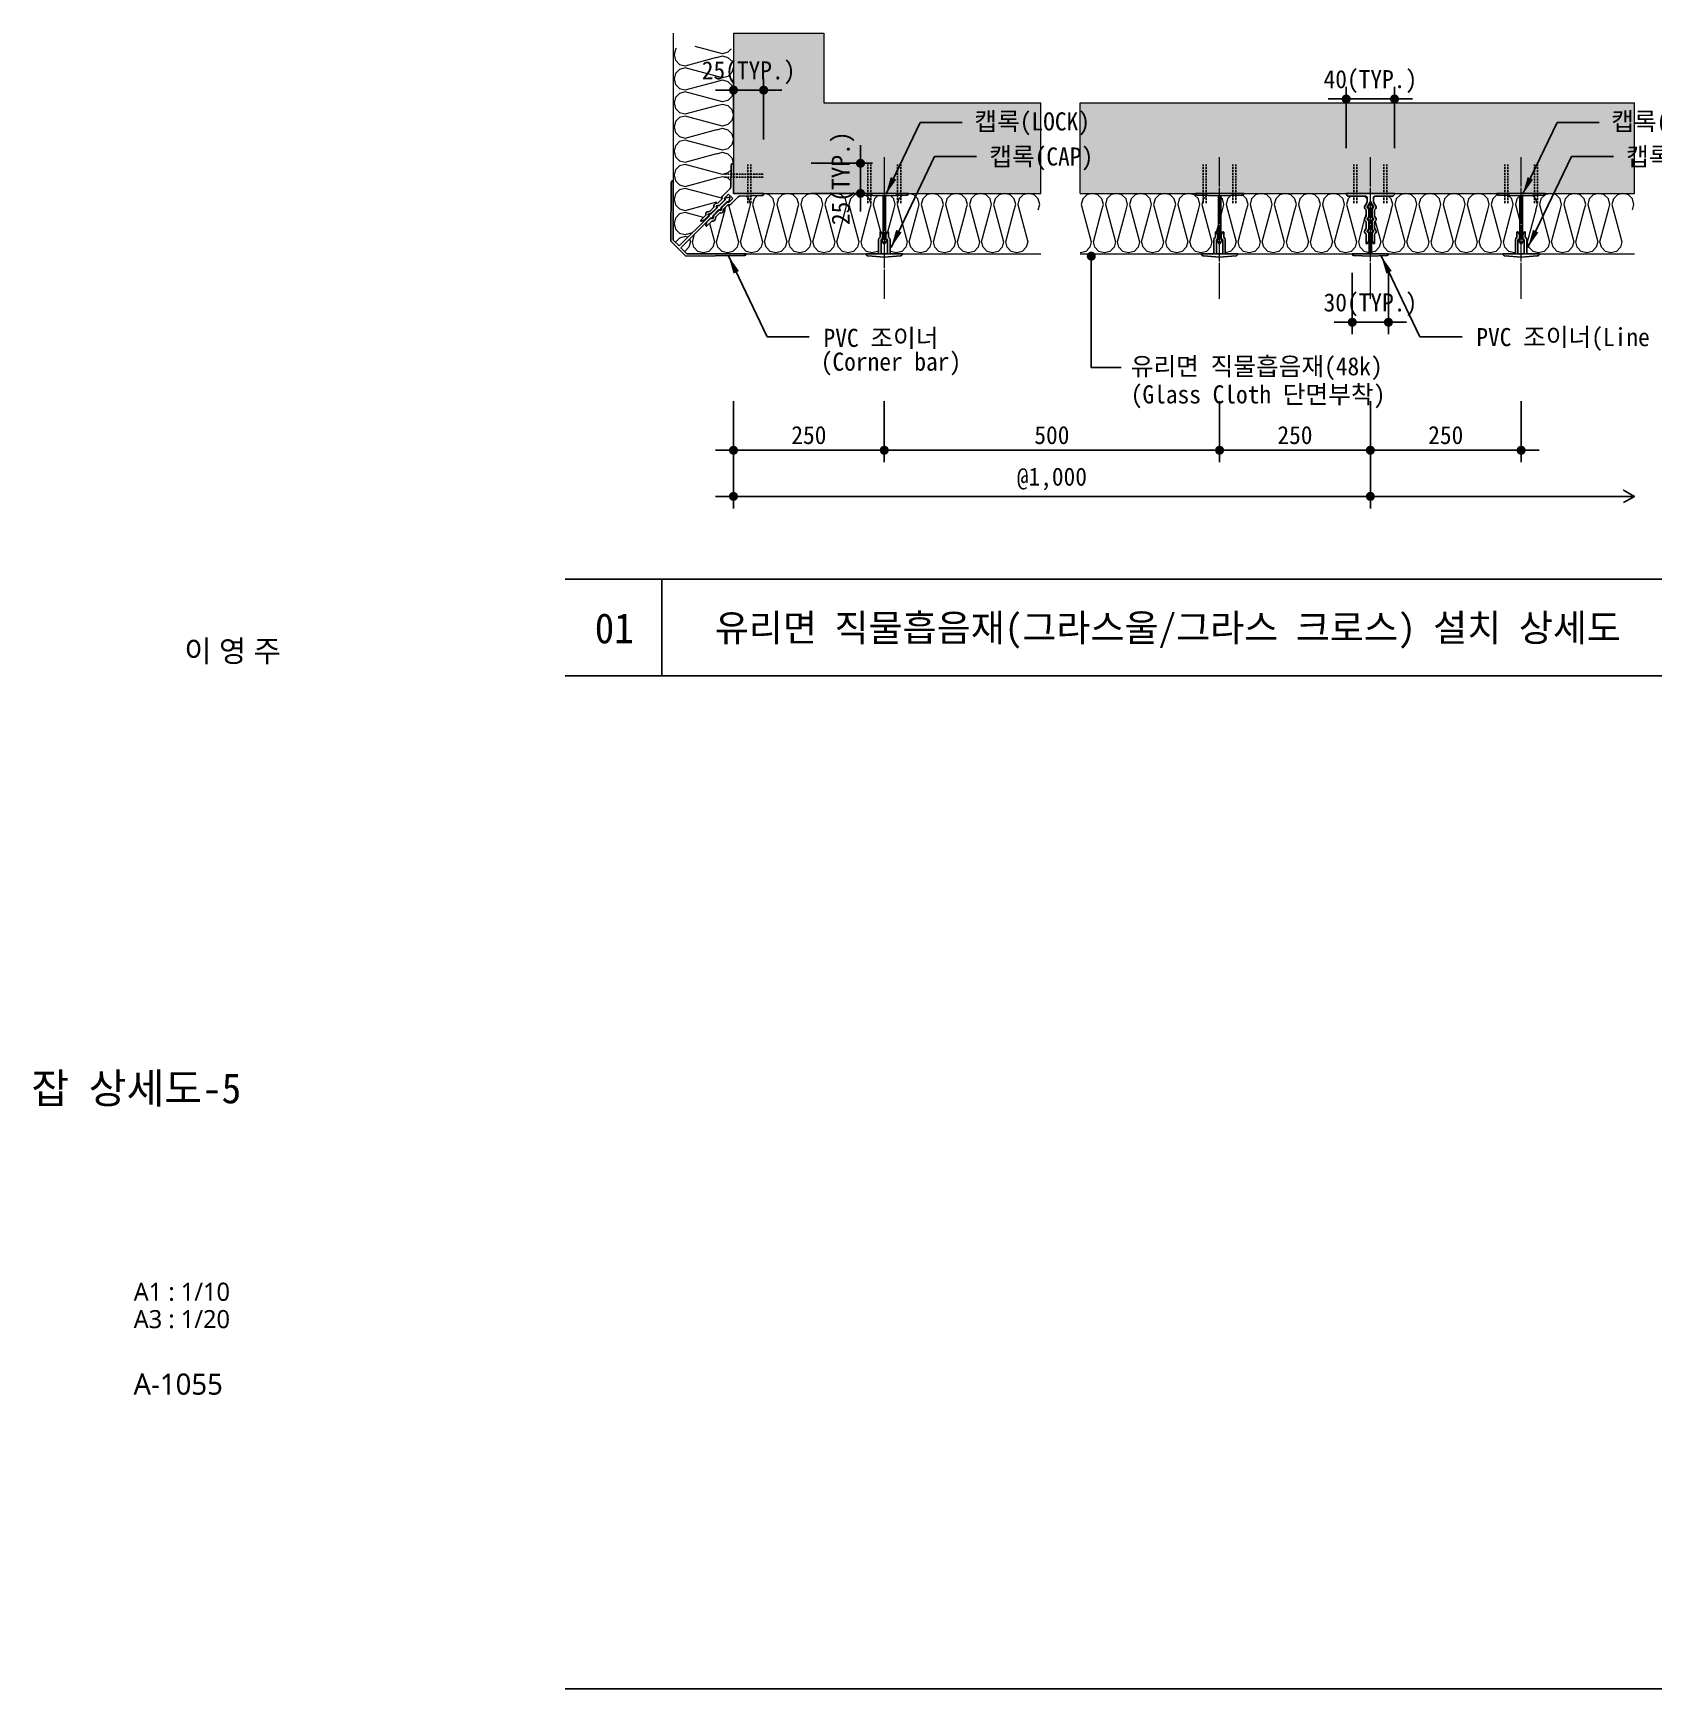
# Model space of a CAD drawing. Header units: millimetres. Extents: x 209 to 75467, y 6568 to 12199.
# Drawn here: x 41327 to 44014, y 6840 to 9586 of the extents above; entities that cross this region are included whole.
import ezdxf
from ezdxf.enums import TextEntityAlignment as Align

# ---------------------------------------------------------------- set-up
doc = ezdxf.new("R2010")
doc.units = ezdxf.units.MM
doc.header["$MEASUREMENT"] = 0
doc.linetypes.add('CEN', pattern=[62, 60, -1, 0, -1])
doc.linetypes.add('HIDDEN2', pattern=[0.1875, 0.125, -0.0625])
doc.layers.get('0').update_dxf_attribs({"linetype": 'CONTINUOUS'})
for name, color, linetype, lineweight in [('A-AREA-LIN3', 8, 'CONTINUOUS', 18), ('A-BORD-TEXT', 3, 'CONTINUOUS', 25), ('A-CNTL', 1, 'CEN', 15), ('A-DIMS', 7, 'CONTINUOUS', 25), ('A-ELEV-LIN2', 7, 'CONTINUOUS', 25), ('A-MKXS-LEAD', 7, 'CONTINUOUS', 25), ('A-MKXS-TEXT1', 3, 'CONTINUOUS', 25), ('A-XXXX-FIN2', 6, 'CONTINUOUS', 20), ('A-XXXX-SYMB', 7, 'CONTINUOUS', 25), ('A-XXXX-TABL', 7, 'CONTINUOUS', 25)]:
    doc.layers.add(name, color=color, linetype=linetype, lineweight=lineweight)
doc.layers.add('A-XXXX-NPLT', color=144, linetype='CONTINUOUS', lineweight=0, plot=False)
doc.layers.add('A-XXXX-SOLD', color=252, linetype='CONTINUOUS')
doc.layers.add('CA-ANNO-TEXT', color=3, linetype='CONTINUOUS')
doc.styles.add('HY울릉도L', font='H2GTRE.TTF')
doc.styles.add('돋움체', font='')
doc.styles.add('맑은고딕', font='')
doc.styles.get('돋움체').set_extended_font_data('DotumChe')
doc.styles.get('맑은고딕').set_extended_font_data('Malgun Gothic')
doc.dimstyles.new('CDIM', dxfattribs={"dimtxt": 3, "dimasz": 1.5, "dimexe": 2, "dimexo": 1, "dimgap": 1, "dimtad": 1, "dimdec": 0, "dimrnd": 0.5, "dimzin": 0, "dimdsep": 32, "dimlunit": 6, "dimtxsty": 'HY울릉도L', "dimblk1": '_CIDOT', "dimblk2": '_CIDOT', "dimsah": 1, "dimcen": 5.5, "dimclrd": 2, "dimclre": 2, "dimclrt": 7, "dimadec": 0, "dimazin": 0, "dimtfac": 1, "dimtdec": 0, "dimtix": 1, "dimtmove": 2, "dimatfit": 1, "dimldrblk": '_CIDOT', "dimfxl": 1, "dimtolj": 1, "dimtzin": 0, "dimlwd": -1, "dimarcsym": 0})

# ---------------------------------------------------------------- blocks, each defined once
blk = doc.blocks.new('_CIDOT')
at = {"color": 0, "linetype": 'ByBlock'}
blk.add_line((2, 0), (-1, 0), dxfattribs=at)
at = {"color": 0, "linetype": 'ByBlock', "const_width": 0.5}
blk.add_lwpolyline([(-0.25, 0, 1), (0.25, 0, 1)], format="xyb", close=True, dxfattribs=at)
blk = doc.blocks.new('*D197')
at = {"layer": 'A-DIMS', "lineweight": -2, "transparency": 16777216}
for p, q in [((43513.8, 9188.1), (43513.8, 9086.4)), ((43573.8, 9188.1), (43573.8, 9086.4))]:
    blk.add_line(p, q, dxfattribs=at)
at = {"layer": 'A-DIMS', "transparency": 16777216}
for p, q in [((43498.8, 9106.4), (43483.8, 9106.4)), ((43513.8, 9106.4), (43573.8, 9106.4)), ((43588.8, 9106.4), (43603.8, 9106.4))]:
    blk.add_line(p, q, dxfattribs=at)
at = {"layer": 'A-DIMS', "transparency": 16777216, "xscale": 15, "yscale": 15, "zscale": 15}
blk.add_blockref('_CIDOT', (43513.8, 9106.4), dxfattribs=at)
at = {"layer": 'A-DIMS', "transparency": 16777216, "xscale": 15, "yscale": 15, "zscale": 15, "rotation": 180}
blk.add_blockref('_CIDOT', (43573.8, 9106.4), dxfattribs=at)
at = {"layer": 'A-DIMS', "color": 3, "transparency": 16777216, "insert": (43543.8, 9135.3), "char_height": 30, "attachment_point": 5, "style": '돋움체'}
blk.add_mtext('\\A1;30(TYP.)', dxfattribs=at)
blk = doc.blocks.new('*D198')
at = {"layer": 'A-DIMS', "transparency": 16777216}
for p, q in [((42698.5, 9385.1), (42698.5, 9400.1)), ((42698.5, 9370.1), (42698.5, 9320.1)), ((42698.5, 9305.1), (42698.5, 9290.1))]:
    blk.add_line(p, q, dxfattribs=at)
at = {"layer": 'A-DIMS', "lineweight": -2, "transparency": 16777216}
for p, q in [((42616.8, 9370.1), (42718.5, 9370.1)), ((42616.8, 9320.1), (42718.5, 9320.1))]:
    blk.add_line(p, q, dxfattribs=at)
at = {"layer": 'A-DIMS', "transparency": 16777216, "xscale": 15, "yscale": 15, "zscale": 15}
for p, rotation in [((42698.5, 9370.1), 270), ((42698.5, 9320.1), 90)]:
    blk.add_blockref('_CIDOT', p, dxfattribs=dict(at, rotation=rotation))
at = {"layer": 'A-DIMS', "color": 3, "transparency": 16777216, "insert": (42669.6, 9345.1), "char_height": 30, "attachment_point": 5, "rotation": 90, "style": '돋움체'}
blk.add_mtext('\\A1;25(TYP.)', dxfattribs=at)
blk = doc.blocks.new('*D199')
at = {"layer": 'A-DIMS', "lineweight": -2, "transparency": 16777216}
for p, q in [((42487.9, 9409.7), (42487.9, 9511.4)), ((42537.9, 9409.7), (42537.9, 9511.4))]:
    blk.add_line(p, q, dxfattribs=at)
at = {"layer": 'A-DIMS', "transparency": 16777216}
for p, q in [((42472.9, 9491.4), (42457.9, 9491.4)), ((42487.9, 9491.4), (42537.9, 9491.4)), ((42552.9, 9491.4), (42567.9, 9491.4))]:
    blk.add_line(p, q, dxfattribs=at)
at = {"layer": 'A-DIMS', "transparency": 16777216, "xscale": 15, "yscale": 15, "zscale": 15}
blk.add_blockref('_CIDOT', (42487.9, 9491.4), dxfattribs=at)
at = {"layer": 'A-DIMS', "transparency": 16777216, "xscale": 15, "yscale": 15, "zscale": 15, "rotation": 180}
blk.add_blockref('_CIDOT', (42537.9, 9491.4), dxfattribs=at)
at = {"layer": 'A-DIMS', "color": 3, "transparency": 16777216, "insert": (42512.9, 9520.2), "char_height": 30, "attachment_point": 5, "style": '돋움체'}
blk.add_mtext('\\A1;25(TYP.)', dxfattribs=at)
blk = doc.blocks.new('*D200')
at = {"layer": 'A-DIMS', "lineweight": -2, "transparency": 16777216}
for p, q in [((42487.9, 8975.7), (42487.9, 8797.6)), ((43543.8, 8975.7), (43543.8, 8797.6))]:
    blk.add_line(p, q, dxfattribs=at)
at = {"layer": 'A-DIMS', "transparency": 16777216}
blk.add_line((43528.8, 8817.6), (42502.9, 8817.6), dxfattribs=at)
at = {"layer": 'A-DIMS', "transparency": 16777216, "xscale": 15, "yscale": 15, "zscale": 15, "rotation": 180}
blk.add_blockref('_CIDOT', (42487.9, 8817.6), dxfattribs=at)
at = {"layer": 'A-DIMS', "transparency": 16777216, "xscale": 15, "yscale": 15, "zscale": 15}
blk.add_blockref('_CIDOT', (43543.8, 8817.6), dxfattribs=at)
at = {"layer": 'A-DIMS', "color": 3, "transparency": 16777216, "insert": (43015.8, 8846.5), "char_height": 30, "attachment_point": 5, "style": '돋움체'}
blk.add_mtext('\\A1;@1,000', dxfattribs=at)
blk = doc.blocks.new('*D201')
at = {"layer": 'A-DIMS', "transparency": 16777216}
for p, q in [((43488.8, 9476.7), (43473.8, 9476.7)), ((43503.8, 9476.7), (43583.8, 9476.7)), ((43598.8, 9476.7), (43613.8, 9476.7))]:
    blk.add_line(p, q, dxfattribs=at)
at = {"layer": 'A-DIMS', "lineweight": -2, "transparency": 16777216}
for p, q in [((43503.8, 9395.1), (43503.8, 9496.7)), ((43583.8, 9395.1), (43583.8, 9496.7))]:
    blk.add_line(p, q, dxfattribs=at)
at = {"layer": 'A-DIMS', "transparency": 16777216, "xscale": 15, "yscale": 15, "zscale": 15}
blk.add_blockref('_CIDOT', (43503.8, 9476.7), dxfattribs=at)
at = {"layer": 'A-DIMS', "transparency": 16777216, "xscale": 15, "yscale": 15, "zscale": 15, "rotation": 180}
blk.add_blockref('_CIDOT', (43583.8, 9476.7), dxfattribs=at)
at = {"layer": 'A-DIMS', "color": 3, "transparency": 16777216, "insert": (43543.8, 9505.6), "char_height": 30, "attachment_point": 5, "style": '돋움체'}
blk.add_mtext('\\A1;40(TYP.)', dxfattribs=at)
blk = doc.blocks.new('*D202')
at = {"layer": 'A-DIMS', "lineweight": -2, "transparency": 16777216}
for p, q in [((43543.8, 8975.7), (43543.8, 8874.1)), ((43793.8, 8975.7), (43793.8, 8874.1))]:
    blk.add_line(p, q, dxfattribs=at)
at = {"layer": 'A-DIMS', "transparency": 16777216}
blk.add_line((43558.8, 8894.1), (43778.8, 8894.1), dxfattribs=at)
at = {"layer": 'A-DIMS', "transparency": 16777216, "xscale": 15, "yscale": 15, "zscale": 15, "rotation": 180}
blk.add_blockref('_CIDOT', (43543.8, 8894.1), dxfattribs=at)
at = {"layer": 'A-DIMS', "transparency": 16777216, "xscale": 15, "yscale": 15, "zscale": 15}
blk.add_blockref('_CIDOT', (43793.8, 8894.1), dxfattribs=at)
at = {"layer": 'A-DIMS', "color": 3, "transparency": 16777216, "insert": (43668.8, 8919.1), "char_height": 30, "attachment_point": 5, "style": '돋움체'}
blk.add_mtext('\\A1;250', dxfattribs=at)
blk = doc.blocks.new('*D203')
at = {"layer": 'A-DIMS', "lineweight": -2, "transparency": 16777216}
for p, q in [((43293.8, 8975.7), (43293.8, 8874.1)), ((43543.8, 8975.7), (43543.8, 8874.1))]:
    blk.add_line(p, q, dxfattribs=at)
at = {"layer": 'A-DIMS', "transparency": 16777216}
blk.add_line((43308.8, 8894.1), (43528.8, 8894.1), dxfattribs=at)
at = {"layer": 'A-DIMS', "transparency": 16777216, "xscale": 15, "yscale": 15, "zscale": 15, "rotation": 180}
blk.add_blockref('_CIDOT', (43293.8, 8894.1), dxfattribs=at)
at = {"layer": 'A-DIMS', "transparency": 16777216, "xscale": 15, "yscale": 15, "zscale": 15}
blk.add_blockref('_CIDOT', (43543.8, 8894.1), dxfattribs=at)
at = {"layer": 'A-DIMS', "color": 3, "transparency": 16777216, "insert": (43418.8, 8919.1), "char_height": 30, "attachment_point": 5, "style": '돋움체'}
blk.add_mtext('\\A1;250', dxfattribs=at)
blk = doc.blocks.new('*D204')
at = {"layer": 'A-DIMS', "lineweight": -2, "transparency": 16777216}
for p, q in [((42737.9, 8975.7), (42737.9, 8874.1)), ((43293.8, 8975.7), (43293.8, 8874.1))]:
    blk.add_line(p, q, dxfattribs=at)
at = {"layer": 'A-DIMS', "transparency": 16777216}
blk.add_line((42752.9, 8894.1), (43278.8, 8894.1), dxfattribs=at)
at = {"layer": 'A-DIMS', "transparency": 16777216, "xscale": 15, "yscale": 15, "zscale": 15, "rotation": 180}
blk.add_blockref('_CIDOT', (42737.9, 8894.1), dxfattribs=at)
at = {"layer": 'A-DIMS', "transparency": 16777216, "xscale": 15, "yscale": 15, "zscale": 15}
blk.add_blockref('_CIDOT', (43293.8, 8894.1), dxfattribs=at)
at = {"layer": 'A-DIMS', "color": 3, "transparency": 16777216, "insert": (43015.8, 8919.1), "char_height": 30, "attachment_point": 5, "style": '돋움체'}
blk.add_mtext('\\A1;500', dxfattribs=at)
blk = doc.blocks.new('*D205')
at = {"layer": 'A-DIMS', "lineweight": -2, "transparency": 16777216}
for p, q in [((42487.9, 8975.7), (42487.9, 8874.1)), ((42737.9, 8975.7), (42737.9, 8874.1))]:
    blk.add_line(p, q, dxfattribs=at)
at = {"layer": 'A-DIMS', "transparency": 16777216}
blk.add_line((42502.9, 8894.1), (42722.9, 8894.1), dxfattribs=at)
at = {"layer": 'A-DIMS', "transparency": 16777216, "xscale": 15, "yscale": 15, "zscale": 15, "rotation": 180}
blk.add_blockref('_CIDOT', (42487.9, 8894.1), dxfattribs=at)
at = {"layer": 'A-DIMS', "transparency": 16777216, "xscale": 15, "yscale": 15, "zscale": 15}
blk.add_blockref('_CIDOT', (42737.9, 8894.1), dxfattribs=at)
at = {"layer": 'A-DIMS', "color": 3, "transparency": 16777216, "insert": (42612.9, 8919.1), "char_height": 30, "attachment_point": 5, "style": '돋움체'}
blk.add_mtext('\\A1;250', dxfattribs=at)

msp = doc.modelspace()

# ---------------------------------------------------------------- hatches: boundary and pattern name
at = {"layer": 'A-XXXX-SOLD'}
h = msp.add_hatch(color=256, dxfattribs=at)
h.paths.add_polyline_path([(42487.9, 9585.9), (42487.9, 9320.1), (42997.5, 9320.1), (42997.5, 9470.1), (42637.9, 9470.1), (42637.9, 9585.9)])
h.paths.add_polyline_path([(43062.8, 9320.1), (43062.8, 9470.1), (43981.6, 9470.1), (43981.6, 9320.1)])
h.paths.add_polyline_path([(44047, 9320.1), (44047, 9470.1), (44560.7, 9470.1), (44560.7, 8991.8), (44410.7, 8991.8), (44410.7, 9320.1)])

# ---------------------------------------------------------------- linework, layer by layer
at = {"layer": 'A-AREA-LIN3'}
for p, q in [((42387.9, 9585.9), (42387.9, 9242.8)), ((42410.6, 9220.1), (42997.5, 9220.1)), ((43062.8, 9220.1), (43981.6, 9220.1))]:
    msp.add_line(p, q, dxfattribs=at)
for points in [[(42393.3, 9560.6), (42391.8, 9559.1), (42389.4, 9550), (42391.8, 9540.8), (42398.5, 9534.1), (42407.7, 9531.7), (42460.5, 9545.8)], [(42484.2, 9559.6), (42478.7, 9554.1), (42469.6, 9551.6), (42424.3, 9563.8)], [(42487.8, 9530.1), (42487.9, 9529.9), (42485.4, 9520.8), (42478.7, 9514.1), (42469.6, 9511.6), (42407.7, 9528.2), (42398.5, 9525.8), (42391.8, 9519.1), (42389.4, 9510), (42391.8, 9500.8), (42398.5, 9494.1), (42407.7, 9491.7), (42460.5, 9505.8)], [(42460.5, 9545.7), (42469.6, 9548.2), (42478.7, 9545.7), (42484.6, 9539.9)], [(42460.5, 9505.8), (42469.6, 9508.3), (42478.7, 9505.8), (42485.4, 9499.1), (42487.9, 9490), (42485.4, 9480.9), (42478.7, 9474.2), (42469.6, 9471.7), (42407.7, 9488.3), (42398.5, 9485.9), (42391.8, 9479.2), (42389.4, 9470.1), (42391.8, 9460.9), (42398.5, 9454.2), (42407.7, 9451.8), (42460.5, 9466)], [(42460.5, 9465.8), (42469.6, 9468.3), (42478.7, 9465.8), (42485.4, 9459.1), (42487.9, 9450), (42485.4, 9440.9), (42478.7, 9434.2), (42469.6, 9431.7), (42407.7, 9448.3), (42398.5, 9445.9), (42391.8, 9439.2), (42389.4, 9430.1), (42391.8, 9420.9), (42398.5, 9414.2), (42407.7, 9411.8), (42460.5, 9426)], [(42460.5, 9425.8), (42469.6, 9428.3), (42478.7, 9425.8), (42485.4, 9419.1), (42487.9, 9410), (42485.4, 9400.9), (42478.7, 9394.2), (42469.6, 9391.7), (42407.7, 9408.3), (42398.5, 9405.9), (42391.8, 9399.2), (42389.4, 9390.1), (42391.8, 9380.9), (42398.5, 9374.2), (42407.7, 9371.8), (42460.5, 9386)], [(42483.9, 9359.3), (42478.7, 9354.2), (42469.6, 9351.7), (42407.7, 9368.3), (42398.5, 9365.9), (42391.8, 9359.2), (42389.4, 9350.1), (42391.8, 9340.9), (42398.5, 9334.2), (42407.7, 9331.8), (42460.5, 9346)], [(42460.5, 9385.8), (42469.6, 9388.3), (42478.7, 9385.8), (42485.4, 9379.1), (42487.9, 9370.1)], [(42460.5, 9346), (42469.6, 9348.4), (42478.7, 9346), (42483.6, 9341.1)], [(42468.8, 9312.1), (42407.7, 9328.5), (42398.5, 9326), (42391.8, 9319.3), (42389.4, 9310.2), (42391.8, 9301), (42398.5, 9294.4), (42407.7, 9291.9), (42460.5, 9306.1)], [(42527.3, 9316.3), (42522, 9310.9), (42519.6, 9301.8), (42536.2, 9239.8), (42533.7, 9230.7), (42527, 9224), (42517.9, 9221.6), (42508.7, 9224), (42502.1, 9230.7), (42499.6, 9239.8), (42513.8, 9292.7)], [(42513.8, 9292.7), (42516.2, 9301.8), (42513.8, 9310.9), (42508.9, 9315.7)], [(42553.6, 9292.7), (42556.1, 9301.8), (42553.6, 9310.9), (42547, 9317.6), (42537.9, 9320)], [(42593.6, 9292.7), (42596.1, 9301.8), (42593.6, 9310.9), (42587, 9317.6), (42577.8, 9320.1), (42568.7, 9317.6), (42562, 9310.9), (42559.6, 9301.8), (42576.2, 9239.8), (42573.7, 9230.7), (42567, 9224), (42557.9, 9221.6), (42548.7, 9224), (42542.1, 9230.7), (42539.6, 9239.8), (42553.8, 9292.7)], [(42633.6, 9292.7), (42636.1, 9301.8), (42633.6, 9310.9), (42627, 9317.6), (42617.8, 9320.1), (42608.7, 9317.6), (42602, 9310.9), (42599.6, 9301.8), (42616.2, 9239.8), (42613.7, 9230.7), (42607, 9224), (42597.9, 9221.6), (42588.7, 9224), (42582.1, 9230.7), (42579.6, 9239.8), (42593.8, 9292.7)], [(42673.6, 9292.7), (42676.1, 9301.8), (42673.6, 9310.9), (42667, 9317.6), (42657.8, 9320.1), (42648.7, 9317.6), (42642, 9310.9), (42639.6, 9301.8), (42656.2, 9239.8), (42653.7, 9230.7), (42647, 9224), (42637.9, 9221.6), (42628.7, 9224), (42622.1, 9230.7), (42619.6, 9239.8), (42633.8, 9292.7)], [(42697.9, 9320), (42697.7, 9320.1), (42688.6, 9317.6), (42681.9, 9310.9), (42679.4, 9301.8), (42696, 9239.8), (42693.6, 9230.7), (42686.9, 9224), (42677.8, 9221.6), (42668.6, 9224), (42661.9, 9230.7), (42659.5, 9239.8), (42673.6, 9292.7)], [(42713.5, 9292.7), (42716, 9301.8), (42713.5, 9310.9), (42707.7, 9316.7)], [(42727.4, 9316.4), (42721.9, 9310.9), (42719.4, 9301.8), (42731.6, 9256.5)], [(42767.6, 9316.7), (42761.8, 9310.9), (42759.3, 9301.8), (42775.9, 9239.8), (42773.5, 9230.7), (42766.8, 9224), (42757.7, 9221.6), (42748.5, 9224), (42747.5, 9225.1)], [(42753.5, 9292.7), (42756, 9301.8), (42753.5, 9310.9), (42748.1, 9316.4)], [(42793.4, 9292.7), (42795.9, 9301.8), (42793.4, 9310.9), (42786.7, 9317.6), (42777.9, 9320)], [(42833.4, 9292.7), (42835.9, 9301.8), (42833.4, 9310.9), (42826.7, 9317.6), (42817.6, 9320.1), (42808.5, 9317.6), (42801.8, 9310.9), (42799.3, 9301.8), (42815.9, 9239.8), (42813.5, 9230.7), (42806.8, 9224), (42797.7, 9221.6), (42788.5, 9224), (42781.8, 9230.7), (42779.4, 9239.8), (42793.5, 9292.7)], [(42873.4, 9292.7), (42875.9, 9301.8), (42873.4, 9310.9), (42866.7, 9317.6), (42857.6, 9320.1), (42848.5, 9317.6), (42841.8, 9310.9), (42839.3, 9301.8), (42855.9, 9239.8), (42853.5, 9230.7), (42846.8, 9224), (42837.7, 9221.6), (42828.5, 9224), (42821.8, 9230.7), (42819.4, 9239.8), (42833.5, 9292.7)], [(42913.4, 9292.7), (42915.9, 9301.8), (42913.4, 9310.9), (42906.7, 9317.6), (42897.6, 9320.1), (42888.5, 9317.6), (42881.8, 9310.9), (42879.3, 9301.8), (42895.9, 9239.8), (42893.5, 9230.7), (42886.8, 9224), (42877.7, 9221.6), (42868.5, 9224), (42861.8, 9230.7), (42859.4, 9239.8), (42873.5, 9292.7)], [(42953.3, 9292.7), (42955.8, 9301.8), (42953.3, 9310.9), (42946.6, 9317.6), (42937.5, 9320.1), (42928.4, 9317.6), (42921.7, 9310.9), (42919.2, 9301.8), (42935.8, 9239.8), (42933.4, 9230.7), (42926.7, 9224), (42917.5, 9221.6), (42908.4, 9224), (42901.7, 9230.7), (42899.3, 9239.8), (42913.4, 9292.7)], [(42993.3, 9292.7), (42995.8, 9301.8), (42993.3, 9310.9), (42986.6, 9317.6), (42977.5, 9320.1), (42968.4, 9317.6), (42961.7, 9310.9), (42959.2, 9301.8), (42975.8, 9239.8), (42973.4, 9230.7), (42966.7, 9224), (42957.5, 9221.6), (42948.4, 9224), (42941.7, 9230.7), (42939.3, 9239.8), (42953.4, 9292.7)], [(43098.7, 9292.7), (43101.2, 9301.8), (43098.7, 9310.9), (43092, 9317.6), (43082.9, 9320.1), (43073.8, 9317.6), (43067.1, 9310.9), (43064.6, 9301.8), (43081.2, 9239.8), (43078.8, 9230.7), (43072.1, 9224), (43063, 9221.6), (43062.8, 9221.6)], [(43138.7, 9292.7), (43141.2, 9301.8), (43138.7, 9310.9), (43132, 9317.6), (43122.9, 9320.1), (43113.8, 9317.6), (43107.1, 9310.9), (43104.6, 9301.8), (43121.2, 9239.8), (43118.8, 9230.7), (43112.1, 9224), (43103, 9221.6), (43093.8, 9224), (43087.1, 9230.7), (43084.7, 9239.8), (43098.8, 9292.7)], [(43178.6, 9292.7), (43181.1, 9301.8), (43178.6, 9310.9), (43171.9, 9317.6), (43162.8, 9320.1), (43153.6, 9317.6), (43147, 9310.9), (43144.5, 9301.8), (43161.1, 9239.8), (43158.7, 9230.7), (43152, 9224), (43142.8, 9221.6), (43133.7, 9224), (43127, 9230.7), (43124.6, 9239.8), (43138.7, 9292.7)], [(43218.6, 9292.7), (43221.1, 9301.8), (43218.6, 9310.9), (43211.9, 9317.6), (43202.8, 9320.1), (43193.6, 9317.6), (43187, 9310.9), (43184.5, 9301.8), (43201.1, 9239.8), (43198.7, 9230.7), (43192, 9224), (43182.8, 9221.6), (43173.7, 9224), (43167, 9230.7), (43164.6, 9239.8), (43178.7, 9292.7)], [(43258.6, 9292.7), (43261.1, 9301.8), (43258.6, 9310.9), (43251.9, 9317.6), (43242.8, 9320.1), (43233.6, 9317.6), (43227, 9310.9), (43224.5, 9301.8), (43241.1, 9239.8), (43238.7, 9230.7), (43232, 9224), (43222.8, 9221.6), (43213.7, 9224), (43207, 9230.7), (43204.6, 9239.8), (43218.7, 9292.7)], [(43272.6, 9316.6), (43267, 9310.9), (43264.5, 9301.8), (43281.1, 9239.8), (43278.7, 9230.7), (43272, 9224), (43262.8, 9221.6), (43253.7, 9224), (43247, 9230.7), (43244.6, 9239.8), (43258.7, 9292.7)], [(43298.6, 9292.7), (43301.1, 9301.8), (43298.6, 9310.9), (43295.8, 9313.8)], [(43312.6, 9316.5), (43307, 9310.9), (43304.5, 9301.8), (43321.1, 9239.8), (43318.7, 9230.7), (43312, 9224), (43303.3, 9221.7)], [(43378.6, 9292.7), (43381.1, 9301.8), (43378.6, 9310.9), (43371.9, 9317.6), (43362.8, 9320.1), (43353.6, 9317.6), (43347, 9310.9), (43344.5, 9301.8), (43361.1, 9239.8), (43358.7, 9230.7), (43352, 9224), (43342.8, 9221.6), (43333.7, 9224), (43327, 9230.7), (43324.6, 9239.8), (43338.7, 9292.7)], [(43338.6, 9292.7), (43341.1, 9301.8), (43338.6, 9310.9), (43332.3, 9317.2)], [(43418.6, 9292.7), (43421.1, 9301.8), (43418.6, 9310.9), (43411.9, 9317.6), (43402.8, 9320.1), (43393.6, 9317.6), (43387, 9310.9), (43384.5, 9301.8), (43401.1, 9239.8), (43398.7, 9230.7), (43392, 9224), (43382.8, 9221.6), (43373.7, 9224), (43367, 9230.7), (43364.6, 9239.8), (43378.7, 9292.7)], [(43458.5, 9292.7), (43460.9, 9301.8), (43458.5, 9310.9), (43451.8, 9317.6), (43442.7, 9320.1), (43433.5, 9317.6), (43426.8, 9310.9), (43424.4, 9301.8), (43441, 9239.8), (43438.5, 9230.7), (43431.9, 9224), (43422.7, 9221.6), (43413.6, 9224), (43406.9, 9230.7), (43404.5, 9239.8), (43418.6, 9292.7)], [(43498.5, 9292.7), (43500.9, 9301.8), (43498.5, 9310.9), (43491.8, 9317.6), (43482.7, 9320.1), (43473.5, 9317.6), (43466.8, 9310.9), (43464.4, 9301.8), (43481, 9239.8), (43478.5, 9230.7), (43471.9, 9224), (43462.7, 9221.6), (43453.6, 9224), (43446.9, 9230.7), (43444.5, 9239.8), (43458.6, 9292.7)], [(43511.3, 9315.4), (43506.8, 9310.9), (43504.4, 9301.8), (43521, 9239.8), (43518.5, 9230.7), (43511.9, 9224), (43502.7, 9221.6), (43493.6, 9224), (43486.9, 9230.7), (43484.5, 9239.8), (43498.6, 9292.7)], [(43618.5, 9292.7), (43620.9, 9301.8), (43618.5, 9310.9), (43611.8, 9317.6), (43602.7, 9320.1), (43593.5, 9317.6), (43586.8, 9310.9), (43584.4, 9301.8), (43601, 9239.8), (43598.5, 9230.7), (43591.9, 9224), (43582.7, 9221.6), (43573.6, 9224), (43566.9, 9230.7), (43564.5, 9239.9), (43578.6, 9292.7)], [(43578.5, 9292.7), (43580.9, 9301.8), (43578.5, 9310.9), (43574, 9315.4)], [(43658.5, 9292.7), (43660.9, 9301.8), (43658.5, 9310.9), (43651.8, 9317.6), (43642.7, 9320.1), (43633.5, 9317.6), (43626.8, 9310.9), (43624.4, 9301.8), (43641, 9239.8), (43638.5, 9230.7), (43631.9, 9224), (43622.7, 9221.6), (43613.6, 9224), (43606.9, 9230.7), (43604.5, 9239.9), (43618.6, 9292.7)], [(43698.5, 9292.7), (43700.9, 9301.8), (43698.5, 9310.9), (43691.8, 9317.6), (43682.7, 9320.1), (43673.5, 9317.6), (43666.8, 9310.9), (43664.4, 9301.8), (43681, 9239.8), (43678.5, 9230.7), (43671.9, 9224), (43662.7, 9221.6), (43653.6, 9224), (43646.9, 9230.7), (43644.5, 9239.9), (43658.6, 9292.7)], [(43738.4, 9292.7), (43740.8, 9301.8), (43738.4, 9310.9), (43731.7, 9317.6), (43722.6, 9320.1), (43713.4, 9317.6), (43706.7, 9310.9), (43704.3, 9301.8), (43720.9, 9239.8), (43718.4, 9230.7), (43711.7, 9224), (43702.6, 9221.6), (43693.5, 9224), (43686.8, 9230.7), (43684.3, 9239.9), (43698.5, 9292.7)], [(43754.4, 9317.9), (43753.4, 9317.6), (43746.7, 9310.9), (43744.3, 9301.8), (43760.9, 9239.9), (43758.4, 9230.7), (43751.7, 9224), (43742.6, 9221.6), (43733.5, 9224), (43726.8, 9230.7), (43724.3, 9239.9), (43738.5, 9292.7)], [(43778.4, 9292.7), (43780.8, 9301.8), (43778.4, 9310.9), (43772.7, 9316.6)], [(43792, 9316.2), (43786.7, 9310.9), (43784.3, 9301.8), (43791.8, 9273.9)], [(43858.4, 9292.7), (43860.8, 9301.8), (43858.4, 9310.9), (43851.7, 9317.6), (43842.6, 9320.1), (43833.4, 9317.6), (43826.7, 9310.9), (43824.3, 9301.8), (43840.9, 9239.9), (43838.4, 9230.7), (43831.7, 9224), (43822.6, 9221.6), (43813.5, 9224), (43806.8, 9230.7), (43804.3, 9239.9), (43818.5, 9292.7)], [(43818.4, 9292.7), (43820.8, 9301.8), (43818.4, 9310.9), (43812.8, 9316.5)], [(43898.4, 9292.7), (43900.8, 9301.8), (43898.4, 9310.9), (43891.7, 9317.6), (43882.6, 9320.1), (43873.4, 9317.6), (43866.7, 9310.9), (43864.3, 9301.8), (43880.9, 9239.9), (43878.4, 9230.7), (43871.7, 9224), (43862.6, 9221.6), (43853.5, 9224), (43846.8, 9230.7), (43844.3, 9239.9), (43858.5, 9292.7)], [(43938.4, 9292.7), (43940.8, 9301.8), (43938.4, 9310.9), (43931.7, 9317.6), (43922.6, 9320.1), (43913.4, 9317.6), (43906.7, 9310.9), (43904.3, 9301.8), (43920.9, 9239.9), (43918.4, 9230.7), (43911.7, 9224), (43902.6, 9221.6), (43893.5, 9224), (43886.8, 9230.7), (43884.3, 9239.9), (43898.5, 9292.7)], [(43978.4, 9292.7), (43980.8, 9301.8), (43978.4, 9310.9), (43971.7, 9317.6), (43962.6, 9320.1), (43953.4, 9317.6), (43946.7, 9310.9), (43944.3, 9301.8), (43960.9, 9239.9), (43958.4, 9230.7), (43951.7, 9224), (43942.6, 9221.6), (43933.5, 9224), (43926.8, 9230.7), (43924.3, 9239.9), (43938.5, 9292.7)], [(42438.4, 9280.2), (42407.7, 9288.5), (42398.5, 9286), (42391.8, 9279.3), (42389.4, 9270.2), (42391.8, 9261), (42398.5, 9254.4), (42407.7, 9251.9), (42420.3, 9255.3)], [(42479.9, 9301), (42496.3, 9239.8), (42493.8, 9230.7), (42487.1, 9224), (42478, 9221.6), (42468.9, 9224), (42462.2, 9230.7), (42459.7, 9239.8), (42473.9, 9292.7)], [(42473.8, 9292.7), (42475.1, 9297.6)], [(42728.4, 9225.5), (42726.9, 9224), (42717.8, 9221.6), (42708.6, 9224), (42701.9, 9230.7), (42699.5, 9239.8), (42713.6, 9292.7)], [(42743.9, 9256.6), (42753.5, 9292.7)], [(43295.8, 9281.6), (43298.7, 9292.7)], [(43784.2, 9222), (43782.6, 9221.6), (43773.5, 9224), (43766.8, 9230.7), (43764.3, 9239.9), (43778.5, 9292.7)], [(42448, 9270.6), (42456.3, 9239.8), (42453.8, 9230.7), (42447.1, 9224), (42438, 9221.6), (42428.9, 9224), (42422.2, 9230.7), (42419.7, 9239.8), (42423.1, 9252.5)], [(43541.8, 9221.8), (43533.6, 9224), (43526.9, 9230.7), (43524.5, 9239.8), (43534.2, 9276.4)], [(43551.9, 9273.8), (43561, 9239.8), (43558.5, 9230.7), (43551.9, 9224), (43545.8, 9222.4)], [(42412.3, 9247.3), (42407.7, 9248.6), (42398.5, 9246.1), (42391.8, 9239.4), (42391.7, 9239)], [(42415.1, 9244.5), (42416.4, 9239.8), (42413.9, 9230.7), (42407.2, 9224), (42406.8, 9223.9)]]:
    msp.add_lwpolyline(points, dxfattribs=at)
at = {"layer": 'A-CNTL'}
for p, q in [((42737.9, 9380.1), (42737.9, 9145.2)), ((43293.8, 9145.2), (43293.8, 9380.1)), ((43543.8, 9145.2), (43543.8, 9380.1)), ((43793.8, 9145.2), (43793.8, 9380.1))]:
    msp.add_line(p, q, dxfattribs=at)
at = {"layer": 'A-DIMS'}
msp.add_lwpolyline([(43543.8, 8817.6), (43981.6, 8817.6), (43963.6, 8828), (43981.6, 8817.6), (43963.6, 8807.2)], dxfattribs=at)
at = {"layer": 'A-ELEV-LIN2'}
for p, q in [((42487.9, 9370.1), (42487.9, 9320.1)), ((42487.9, 9320.1), (42487.9, 9370.1))]:
    msp.add_line(p, q, dxfattribs=at)
at = {"layer": 'A-MKXS-LEAD'}
for p, q in [((42740.3, 9318), (42797.5, 9437.9)), ((42797.5, 9437.9), (42867.3, 9437.9)), ((43796.1, 9318), (43853.3, 9437.9)), ((43853.3, 9437.9), (43923.1, 9437.9)), ((42749.2, 9230.5), (42821.2, 9381.5)), ((42821.2, 9381.5), (42891, 9381.5)), ((43805, 9230.5), (43877.1, 9381.5)), ((43877.1, 9381.5), (43946.9, 9381.5)), ((42479.6, 9216.3), (42543.7, 9082)), ((43081.1, 9031.4), (43081.1, 9216)), ((43561.9, 9216.3), (43626, 9082)), ((42543.7, 9082), (42613.5, 9082)), ((43626, 9082), (43695.8, 9082)), ((43130.8, 9031.4), (43081.1, 9031.4))]:
    msp.add_line(p, q, dxfattribs=at)
for points in [[(42740.3, 9318, 10, 10, 0), (42740.3, 9318, 0, 10, 0), (42753.2, 9345.1, 10, 10, 0)], [(43796.1, 9318, 10, 10, 0), (43796.1, 9318, 0, 10, 0), (43809.1, 9345.1, 10, 10, 0)], [(42749.2, 9230.5, 10, 10, 0), (42749.2, 9230.5, 0, 10, 0), (42762.1, 9257.5, 10, 10, 0)], [(43805, 9230.5, 10, 10, 0), (43805, 9230.5, 0, 10, 0), (43817.9, 9257.5, 10, 10, 0)], [(42479.6, 9216.3, 10, 10, 0), (42479.6, 9216.3, 0, 10, 0), (42492.5, 9189.2, 10, 10, 0)], [(43561.9, 9216.3, 10, 10, 0), (43561.9, 9216.3, 0, 10, 0), (43574.8, 9189.2, 10, 10, 0)]]:
    msp.add_lwpolyline(points, format="xyseb", dxfattribs=at)
at = {"layer": 'A-MKXS-LEAD', "const_width": 7.5}
msp.add_lwpolyline([(43084.9, 9216, 1), (43077.4, 9216, 1)], format="xyb", close=True, dxfattribs=at)
at = {"layer": 'A-XXXX-FIN2'}
for p, q in [((42487.9, 9585.9), (42487.9, 9320.1)), ((42487.9, 9320.1), (42997.5, 9320.1)), ((43062.8, 9320.1), (43981.6, 9320.1))]:
    msp.add_line(p, q, dxfattribs=at)
at = {"layer": 'A-XXXX-NPLT'}
for p, q in [((42487.9, 9585.9), (42637.9, 9585.9)), ((42637.9, 9585.9), (42637.9, 9470.1)), ((42637.9, 9470.1), (42997.5, 9470.1)), ((42997.5, 9320.1), (42997.5, 9470.1)), ((43062.8, 9320.1), (43062.8, 9470.1)), ((43062.8, 9470.1), (43981.6, 9470.1)), ((43981.6, 9320.1), (43981.6, 9470.1))]:
    msp.add_line(p, q, dxfattribs=at)
at = {"layer": 'A-XXXX-SYMB'}
for p, q in [((42483.3, 9330.2), (42484.3, 9366.9)), ((42384, 9241), (42384.7, 9338.2)), ((42387.5, 9341), (42387.9, 9341)), ((42387.9, 9341), (42387.9, 9242.8)), ((42469.1, 9310.9), (42462.5, 9304.3)), ((42464.5, 9300.7), (42473.5, 9309.7)), ((42465, 9300), (42474.4, 9309.5)), ((42468.9, 9311.7), (42469.1, 9310.9)), ((42482.3, 9328), (42469.9, 9315.6)), ((42472.8, 9312.4), (42479.4, 9319)), ((42473.5, 9309.7), (42472.8, 9312.4)), ((42473.7, 9312.2), (42480.9, 9314.1)), ((42474.4, 9309.5), (42473.7, 9312.2)), ((42479.4, 9319), (42486.8, 9311.6)), ((42481.9, 9313.1), (42480, 9305.9)), ((42486.8, 9311.6), (42480.2, 9305)), ((42483.4, 9302.1), (42495.8, 9314.5)), ((42537.9, 9320.1), (42487.9, 9320.1)), ((42498.1, 9315.4), (42534.7, 9316.5)), ((42537.9, 9319.7), (42537.9, 9320.1)), ((42735.9, 9316.3), (42735.9, 9244.4)), ((42739.9, 9316.3), (42739.9, 9244.4)), ((43291.8, 9316.3), (43291.8, 9244.4)), ((43295.8, 9316.3), (43295.8, 9244.4)), ((43503.8, 9319.8), (43503.8, 9320.1)), ((43583.8, 9320.1), (43503.8, 9320.1)), ((43507.1, 9315.4), (43535.7, 9315.4)), ((43538.5, 9305.4), (43538.5, 9312.6)), ((43549, 9305.4), (43549, 9312.6)), ((43551.8, 9315.4), (43580.4, 9315.4)), ((43583.8, 9319.8), (43583.8, 9320.1)), ((43791.8, 9316.3), (43791.8, 9244.4)), ((43795.8, 9316.3), (43795.8, 9244.4)), ((42397.8, 9232.9), (42447.5, 9282.6)), ((42442.2, 9284), (42433.8, 9275.6)), ((42439.4, 9275.6), (42446.6, 9282.8)), ((42441.9, 9284.8), (42442.2, 9284)), ((42449, 9290.8), (42444.8, 9289.7)), ((42445.8, 9285.8), (42451.1, 9287.2)), ((42446.6, 9282.8), (42445.8, 9285.8)), ((42446.8, 9285.3), (42451.5, 9286.5)), ((42447.5, 9282.6), (42446.8, 9285.3)), ((42455.6, 9297.5), (42449, 9290.8)), ((42451.1, 9287.2), (42460.1, 9296.3)), ((42451.5, 9286.5), (42461, 9296)), ((42454.3, 9283.7), (42453.1, 9279)), ((42455.1, 9283.3), (42453.6, 9278)), ((42463.8, 9293.2), (42454.3, 9283.7)), ((42464.1, 9292.3), (42455.1, 9283.3)), ((42455.4, 9298.3), (42455.6, 9297.5)), ((42462.5, 9304.3), (42458.2, 9303.2)), ((42458.7, 9281.2), (42465.3, 9287.8)), ((42459.3, 9299.3), (42464.5, 9300.7)), ((42460.1, 9296.3), (42459.3, 9299.3)), ((42460.3, 9298.7), (42465, 9300)), ((42461, 9296), (42460.3, 9298.7)), ((42466.5, 9292.4), (42463.8, 9293.2)), ((42467.1, 9291.5), (42464.1, 9292.3)), ((42465.3, 9287.8), (42466.1, 9287.6)), ((42467.8, 9297.1), (42466.5, 9292.4)), ((42468.5, 9296.7), (42467.1, 9291.5)), ((42477.3, 9306.6), (42467.8, 9297.1)), ((42477.5, 9305.7), (42468.5, 9296.7)), ((42471, 9290.4), (42472.1, 9294.7)), ((42472.1, 9294.7), (42478.7, 9301.3)), ((42480, 9305.9), (42477.3, 9306.6)), ((42480.2, 9305), (42477.5, 9305.7)), ((42478.7, 9301.3), (42479.5, 9301)), ((43538.5, 9305.4), (43534.2, 9297.9)), ((43534.2, 9297.9), (43534.2, 9296.9)), ((43536.9, 9282.6), (43534.8, 9278.8)), ((43536.2, 9293.4), (43536.9, 9293)), ((43536.9, 9293), (43536.9, 9282.6)), ((43538.2, 9296.9), (43543.8, 9306.5)), ((43541, 9295.3), (43538.2, 9296.9)), ((43543.1, 9303.6), (43539.3, 9297.2)), ((43541.8, 9295.8), (43539.3, 9297.2)), ((43541, 9281.5), (43541, 9295.3)), ((43541.8, 9281.3), (43541.8, 9295.8)), ((43549.3, 9296.9), (43543.8, 9306.5)), ((43544.5, 9303.6), (43548.2, 9297.2)), ((43545.8, 9295.8), (43548.2, 9297.2)), ((43545.8, 9281.3), (43545.8, 9295.8)), ((43549.3, 9296.9), (43546.6, 9295.3)), ((43546.6, 9295.3), (43546.6, 9281.5)), ((43549, 9305.4), (43553.3, 9297.9)), ((43550.6, 9293), (43551.3, 9293.4)), ((43550.6, 9282.6), (43550.6, 9293)), ((43552.8, 9278.8), (43550.6, 9282.6)), ((43553.3, 9297.9), (43553.3, 9296.9)), ((42450.4, 9279.7), (42400.7, 9230)), ((42434.5, 9274.3), (42439.4, 9275.6)), ((42443.4, 9271.6), (42442.1, 9266.7)), ((42450.6, 9278.8), (42443.4, 9271.6)), ((42443.4, 9266), (42451.8, 9274.3)), ((42453.1, 9279), (42450.4, 9279.7)), ((42453.6, 9278), (42450.6, 9278.8)), ((42451.8, 9274.3), (42452.6, 9274.1)), ((42457.5, 9277), (42458.7, 9281.2)), ((42731.1, 9255.8), (42731.1, 9247.2)), ((42735.1, 9251.8), (42732.6, 9256.2)), ((42743.2, 9256.2), (42740.7, 9251.8)), ((42744.7, 9247.2), (42744.7, 9255.8)), ((43286.9, 9255.8), (43286.9, 9247.2)), ((43291, 9251.8), (43288.4, 9256.2)), ((43299.1, 9256.2), (43296.6, 9251.8)), ((43300.6, 9247.2), (43300.6, 9255.8)), ((43536.9, 9262.5), (43534.8, 9258.7)), ((43536.2, 9273.3), (43536.9, 9272.9)), ((43536.9, 9272.9), (43536.9, 9262.5)), ((43538.2, 9276.8), (43541, 9281.5)), ((43541, 9275.2), (43538.2, 9276.8)), ((43538.2, 9256.7), (43541, 9261.5)), ((43541, 9255.2), (43538.2, 9256.7)), ((43541.8, 9281.3), (43539.3, 9277.1)), ((43541.8, 9275.7), (43539.3, 9277.1)), ((43541.8, 9261.2), (43539.3, 9257)), ((43541.8, 9255.6), (43539.3, 9257)), ((43541, 9261.5), (43541, 9275.2)), ((43541, 9241.4), (43541, 9255.2)), ((43541.8, 9261.2), (43541.8, 9275.7)), ((43541.8, 9222.1), (43541.8, 9255.6)), ((43545.8, 9281.3), (43548.2, 9277.1)), ((43545.8, 9275.7), (43548.2, 9277.1)), ((43545.8, 9261.2), (43545.8, 9275.7)), ((43545.8, 9261.2), (43548.2, 9257)), ((43545.8, 9255.6), (43548.2, 9257)), ((43545.8, 9222.1), (43545.8, 9255.6)), ((43546.6, 9281.5), (43549.3, 9276.8)), ((43549.3, 9276.8), (43546.6, 9275.2)), ((43546.6, 9275.2), (43546.6, 9261.5)), ((43546.6, 9261.5), (43549.3, 9256.7)), ((43549.3, 9256.7), (43546.6, 9255.2)), ((43546.6, 9255.2), (43546.6, 9241.4)), ((43550.6, 9272.9), (43551.3, 9273.3)), ((43550.6, 9262.5), (43550.6, 9272.9)), ((43552.8, 9258.7), (43550.6, 9262.5)), ((43786.9, 9247.2), (43786.9, 9255.8)), ((43788.4, 9256.2), (43791, 9251.8)), ((43796.6, 9251.8), (43799.1, 9256.2)), ((43800.6, 9255.8), (43800.6, 9247.2)), ((42384, 9241), (42408.8, 9216.2)), ((42387.9, 9242.8), (42397.8, 9232.9)), ((42400.7, 9230), (42410.6, 9220.1)), ((42728.4, 9243.3), (42728.4, 9220.1)), ((42731.1, 9247.2), (42730.4, 9246.8)), ((42732.7, 9243.5), (42735.1, 9244.9)), ((42732.7, 9220.1), (42732.7, 9243.5)), ((42735.9, 9244.4), (42733.5, 9243)), ((42737.2, 9236.6), (42733.5, 9243)), ((42735.1, 9244.9), (42735.1, 9251.8)), ((42738.6, 9236.6), (42742.4, 9243)), ((42739.9, 9244.4), (42742.4, 9243)), ((42740.7, 9251.8), (42740.7, 9244.9)), ((42740.7, 9244.9), (42743.2, 9243.5)), ((42743.2, 9243.5), (42743.2, 9220.1)), ((42745.5, 9246.8), (42744.7, 9247.2)), ((42747.5, 9220.1), (42747.5, 9243.3)), ((43284.2, 9243.3), (43284.2, 9220.1)), ((43286.9, 9247.2), (43286.2, 9246.8)), ((43288.5, 9243.5), (43291, 9244.9)), ((43288.5, 9220.1), (43288.5, 9243.5)), ((43291.8, 9244.4), (43289.3, 9243)), ((43293.1, 9236.6), (43289.3, 9243)), ((43291, 9244.9), (43291, 9251.8)), ((43294.5, 9236.6), (43298.2, 9243)), ((43295.8, 9244.4), (43298.2, 9243)), ((43296.6, 9251.8), (43296.6, 9244.9)), ((43296.6, 9244.9), (43299, 9243.5)), ((43299, 9243.5), (43299, 9220.1)), ((43301.3, 9246.8), (43300.6, 9247.2)), ((43303.3, 9220.1), (43303.3, 9243.3)), ((43536.2, 9253.3), (43536.9, 9252.9)), ((43536.9, 9252.9), (43536.9, 9237.4)), ((43538.4, 9237), (43541, 9241.4)), ((43546.6, 9241.4), (43549.1, 9237)), ((43550.6, 9252.9), (43551.3, 9253.3)), ((43550.6, 9237.4), (43550.6, 9252.9)), ((43784.2, 9220.1), (43784.2, 9243.3)), ((43786.2, 9246.8), (43786.9, 9247.2)), ((43791, 9244.9), (43788.5, 9243.5)), ((43788.5, 9243.5), (43788.5, 9220.1)), ((43791.8, 9244.4), (43789.3, 9243)), ((43793.1, 9236.6), (43789.3, 9243)), ((43791, 9251.8), (43791, 9244.9)), ((43794.5, 9236.6), (43798.2, 9243)), ((43795.8, 9244.4), (43798.2, 9243)), ((43796.6, 9244.9), (43796.6, 9251.8)), ((43799, 9243.5), (43796.6, 9244.9)), ((43799, 9220.1), (43799, 9243.5)), ((43800.6, 9247.2), (43801.3, 9246.8)), ((43803.3, 9243.3), (43803.3, 9220.1)), ((42506, 9216.9), (42408.8, 9216.2)), ((42410.6, 9220.1), (42508.8, 9220.1)), ((42508.8, 9220.1), (42508.8, 9219.7)), ((42707.9, 9220.1), (42728.4, 9220.1)), ((42707.9, 9219.7), (42707.9, 9220.1)), ((42737.9, 9214.5), (42711.1, 9216.5)), ((42732.7, 9220.1), (42743.2, 9220.1)), ((42764.7, 9216.5), (42737.9, 9214.5)), ((42747.5, 9220.1), (42767.9, 9220.1)), ((42767.9, 9220.1), (42767.9, 9219.7)), ((43263.8, 9220.1), (43284.2, 9220.1)), ((43263.8, 9219.7), (43263.8, 9220.1)), ((43293.8, 9214.5), (43266.9, 9216.5)), ((43288.5, 9220.1), (43299, 9220.1)), ((43320.6, 9216.5), (43293.8, 9214.5)), ((43303.3, 9220.1), (43323.8, 9220.1)), ((43323.8, 9220.1), (43323.8, 9219.7)), ((43763.8, 9220.1), (43763.8, 9219.7)), ((43784.2, 9220.1), (43763.8, 9220.1)), ((43766.9, 9216.5), (43793.8, 9214.5)), ((43799, 9220.1), (43788.5, 9220.1)), ((43793.8, 9214.5), (43820.6, 9216.5)), ((43823.8, 9220.1), (43803.3, 9220.1)), ((43823.8, 9219.7), (43823.8, 9220.1))]:
    msp.add_line(p, q, dxfattribs=at)
at = {"layer": 'A-XXXX-SYMB', "linetype": 'HIDDEN2', "ltscale": 25}
for p, q in [((42511.5, 9368.2), (42511.5, 9303.3)), ((42516.5, 9368.2), (42516.5, 9303.3)), ((42710.7, 9368.2), (42710.7, 9303.3)), ((42715.7, 9368.2), (42715.7, 9303.3)), ((42760.1, 9368.2), (42760.1, 9303.3)), ((42765.1, 9368.2), (42765.1, 9303.3)), ((43266.6, 9368.2), (43266.6, 9303.3)), ((43271.6, 9368.2), (43271.6, 9303.3)), ((43316, 9368.2), (43316, 9303.3)), ((43321, 9368.2), (43321, 9303.3)), ((43516.6, 9368.2), (43516.6, 9303.3)), ((43521.6, 9368.2), (43521.6, 9303.3)), ((43566, 9368.2), (43566, 9303.3)), ((43571, 9368.2), (43571, 9303.3)), ((43766.6, 9368.2), (43766.6, 9303.3)), ((43771.6, 9368.2), (43771.6, 9303.3)), ((43816, 9368.2), (43816, 9303.3)), ((43821, 9368.2), (43821, 9303.3)), ((42473.1, 9351.9), (42538, 9351.9)), ((42473.1, 9346.9), (42538, 9346.9))]:
    msp.add_line(p, q, dxfattribs=at)
at = {"layer": 'A-XXXX-SYMB'}
for points in [[(42697.9, 9320.1), (42697.9, 9319.7, 0.411872), (42700.7, 9316.9), (42737.9, 9316.2), (42775.1, 9316.9, 0.411872), (42777.9, 9319.7), (42777.9, 9320.1), (42697.9, 9320.1)], [(43253.8, 9320.1), (43253.8, 9319.7, 0.411872), (43256.5, 9316.9), (43293.8, 9316.2), (43331, 9316.9, 0.411872), (43333.8, 9319.7), (43333.8, 9320.1), (43253.8, 9320.1)], [(43833.8, 9320.1), (43833.8, 9319.7, -0.411872), (43831, 9316.9), (43793.8, 9316.2), (43756.5, 9316.9, -0.411872), (43753.8, 9319.7), (43753.8, 9320.1), (43833.8, 9320.1)], [(43547.8, 9220.1), (43573.8, 9220.1), (43573.8, 9219.7, -0.411872), (43571, 9216.9), (43543.8, 9216.2), (43516.5, 9216.9, -0.411872), (43513.8, 9219.7), (43513.8, 9220.1), (43539.7, 9220.1, 0.414214), (43541.8, 9222.1)]]:
    msp.add_lwpolyline(points, format="xyb", dxfattribs=at)
for points in [[(43538.5, 9310.8), (43538.5, 9310.9), (43534, 9315.4)], [(43535, 9279.2), (43536.9, 9286.4)], [(43538.5, 9292.7), (43538.5, 9292.8)], [(43288.8, 9255.6), (43291.8, 9266.7)]]:
    msp.add_lwpolyline(points, dxfattribs=at)
for centre, radius, start, end in [((42487.5, 9366.9), 3.21, 90, 179.4114), ((42387.5, 9338.2), 2.81, 90, 179.5756), ((42472.7, 9312.7), 4.01, 135, 195), ((42481.2, 9313.3), 0.803, 345, 105), ((42480, 9330.3), 3.21, 315, 359.4114), ((42498.1, 9312.2), 3.21, 90.5886, 135), ((42534.7, 9319.7), 3.21, 270.5886, 0), ((43508.2, 9319.7), 4.39, 178.2425, 255.8802), ((43535.7, 9312.6), 2.81, 360, 89.4531), ((43551.8, 9312.6), 2.81, 90.5469, 180), ((43579.4, 9319.7), 4.39, 284.1198, 1.7575), ((42445.8, 9285.8), 4.01, 105, 195), ((42459.3, 9299.3), 4.01, 105, 195), ((42467.1, 9291.5), 4.01, 255, 345), ((42480.6, 9304.9), 4.01, 255, 315), ((43538.2, 9296.9), 4.01, 180, 240), ((43543.8, 9303.2), 0.803, 30, 150), ((43549.3, 9296.9), 4.01, 300, 0), ((42434.3, 9275), 0.803, 135, 285), ((42442.9, 9266.5), 0.803, 165, 315), ((42453.6, 9278), 4.01, 255, 345), ((42731.9, 9255.8), 0.803, 30, 180), ((42743.9, 9255.8), 0.803, 0, 150), ((43287.7, 9255.8), 0.803, 30, 180), ((43299.8, 9255.8), 0.803, 0, 150), ((43538.2, 9276.8), 4.01, 150, 240), ((43538.2, 9256.7), 4.01, 150, 240), ((43549.3, 9276.8), 4.01, 300, 30), ((43549.3, 9256.7), 4.01, 300, 30), ((43787.7, 9255.8), 0.803, 30, 180), ((43799.8, 9255.8), 0.803, 0, 150), ((42732.4, 9243.3), 4.01, 120, 180), ((42737.9, 9237), 0.803, 210, 330), ((42743.4, 9243.3), 4.01, 360, 60), ((43288.2, 9243.3), 4.01, 120, 180), ((43293.8, 9237), 0.803, 210, 330), ((43299.3, 9243.3), 4.01, 360, 60), ((43537.7, 9237.4), 0.803, 180, 330), ((43549.8, 9237.4), 0.803, 210, 360), ((43788.2, 9243.3), 4.01, 120, 180), ((43793.8, 9237), 0.803, 210, 330), ((43799.3, 9243.3), 4.01, 360, 60), ((42506, 9219.7), 2.81, 270.4244, 0), ((42711.1, 9219.7), 3.21, 180, 269.4531), ((42764.7, 9219.7), 3.21, 270.5469, 0), ((43267, 9219.7), 3.21, 180, 269.4531), ((43320.6, 9219.7), 3.21, 270.5469, 0), ((43547.8, 9222.1), 2.01, 180, 270), ((43767, 9219.7), 3.21, 180, 269.4531), ((43820.6, 9219.7), 3.21, 270.5469, 0)]:
    msp.add_arc(centre, radius, start, end, dxfattribs=at)
at = {"layer": 'A-XXXX-TABL'}
for p, q in [((42209, 8680.1), (49556.5, 8680.1)), ((42369, 8680.1), (42369, 8520.1)), ((42209, 8520.1), (49556.5, 8520.1)), ((42209, 6839.8), (49556.5, 6839.8))]:
    msp.add_line(p, q, dxfattribs=at)

# ---------------------------------------------------------------- texts
at = {"layer": 'A-BORD-TEXT', "style": '맑은고딕'}
for s, height, p in [('이 영 주', 36, (41577.5, 8543.1)), ('A1 : 1/10', 30, (41493.5, 7483.5)), ('A3 : 1/20', 30, (41493.5, 7438.1)), ('A-1055', 35, (41493.2, 7327.8))]:
    msp.add_text(s, height=height, dxfattribs=at).set_placement(p)
at = {"layer": 'A-BORD-TEXT', "style": '돋움체'}
msp.add_text('잡 상세도-5', height=50, dxfattribs=at).set_placement((41497.8, 7836), align=Align.MIDDLE_CENTER)
at = {"layer": 'A-MKXS-TEXT1', "style": '돋움체'}
for s, p in [('캡록(LOCK)', (42983.1, 9437.4)), ('캡록(LOCK)', (44038.9, 9437.4)), ('캡록(CAP)', (42998.1, 9379.2)), ('캡록(CAP)', (44053.9, 9379.2)), ('PVC 조이너', (42732.5, 9080.8)), ('PVC 조이너(Line BAR)', (43911.7, 9079.7)), ('(Corner bar)', (42749, 9038.8))]:
    msp.add_text(s, height=30, dxfattribs=at).set_placement(p, align=Align.MIDDLE)
for s, height, p in [('유리면 직물흡음재(48k)', 30, (43146.6, 9018.4)), ('(Glass Cloth 단면부착)', 30, (43146.6, 8971.8)), ('유리면 직물흡음재(그라스울/그라스 크로스) 설치 상세도', 45, (42456.9, 8577.2))]:
    msp.add_text(s, height=height, dxfattribs=at).set_placement(p)
at = {"layer": 'CA-ANNO-TEXT', "style": '돋움체'}
msp.add_text('01', height=50, dxfattribs=at).set_placement((42257.9, 8574))

# ---------------------------------------------------------------- dimensions: what is measured, and where the dimension line sits
at = {"layer": 'A-DIMS'}
for base, p1, p2, text, picture, middle in [((42537.9, 9491.4), (42487.9, 9399.7), (42537.9, 9399.7), '25(TYP.)', '*D199', (42512.9, 9520.2)), ((43583.8, 9476.7), (43503.8, 9385.1), (43583.8, 9385.1), '40(TYP.)', '*D201', (43543.8, 9505.6)), ((43573.8, 9106.4), (43513.8, 9198.1), (43573.8, 9198.1), '30(TYP.)', '*D197', (43543.8, 9135.3)), ((42737.9, 8894.1), (42487.9, 8985.7), (42737.9, 8985.7), '250', '*D205', (42612.9, 8919.1)), ((43293.8, 8894.1), (42737.9, 8985.7), (43293.8, 8985.7), '500', '*D204', (43015.8, 8919.1)), ((43543.8, 8894.1), (43293.8, 8985.7), (43543.8, 8985.7), '250', '*D203', (43418.8, 8919.1)), ((43793.8, 8894.1), (43543.8, 8985.7), (43793.8, 8985.7), '250', '*D202', (43668.8, 8919.1))]:
    dim = msp.add_linear_dim(base=base, p1=p1, p2=p2, text=text, dimstyle='CDIM', override={"dimscale": 10, "dimtxsty": '돋움체', "dimclrd": 256, "dimclre": 256, "dimclrt": 3}, dxfattribs=at)
    dim.commit()
    dim.dimension.update_dxf_attribs({"geometry": picture, "text_midpoint": middle})
for base, p1, p2, angle, text, picture, middle in [((42698.5, 9320.1), (42606.8, 9370.1), (42606.8, 9320.1), 270, '25(TYP.)', '*D198', (42669.6, 9345.1)), ((42487.9, 8817.6), (43543.8, 8985.7), (42487.9, 8985.7), 180, '@1,000', '*D200', (43015.8, 8846.5))]:
    dim = msp.add_linear_dim(base=base, p1=p1, p2=p2, angle=angle, text=text, dimstyle='CDIM', override={"dimscale": 10, "dimtxsty": '돋움체', "dimclrd": 256, "dimclre": 256, "dimclrt": 3}, dxfattribs=at)
    dim.commit()
    dim.dimension.update_dxf_attribs({"geometry": picture, "text_midpoint": middle})

doc.saveas('drawing.dxf')
